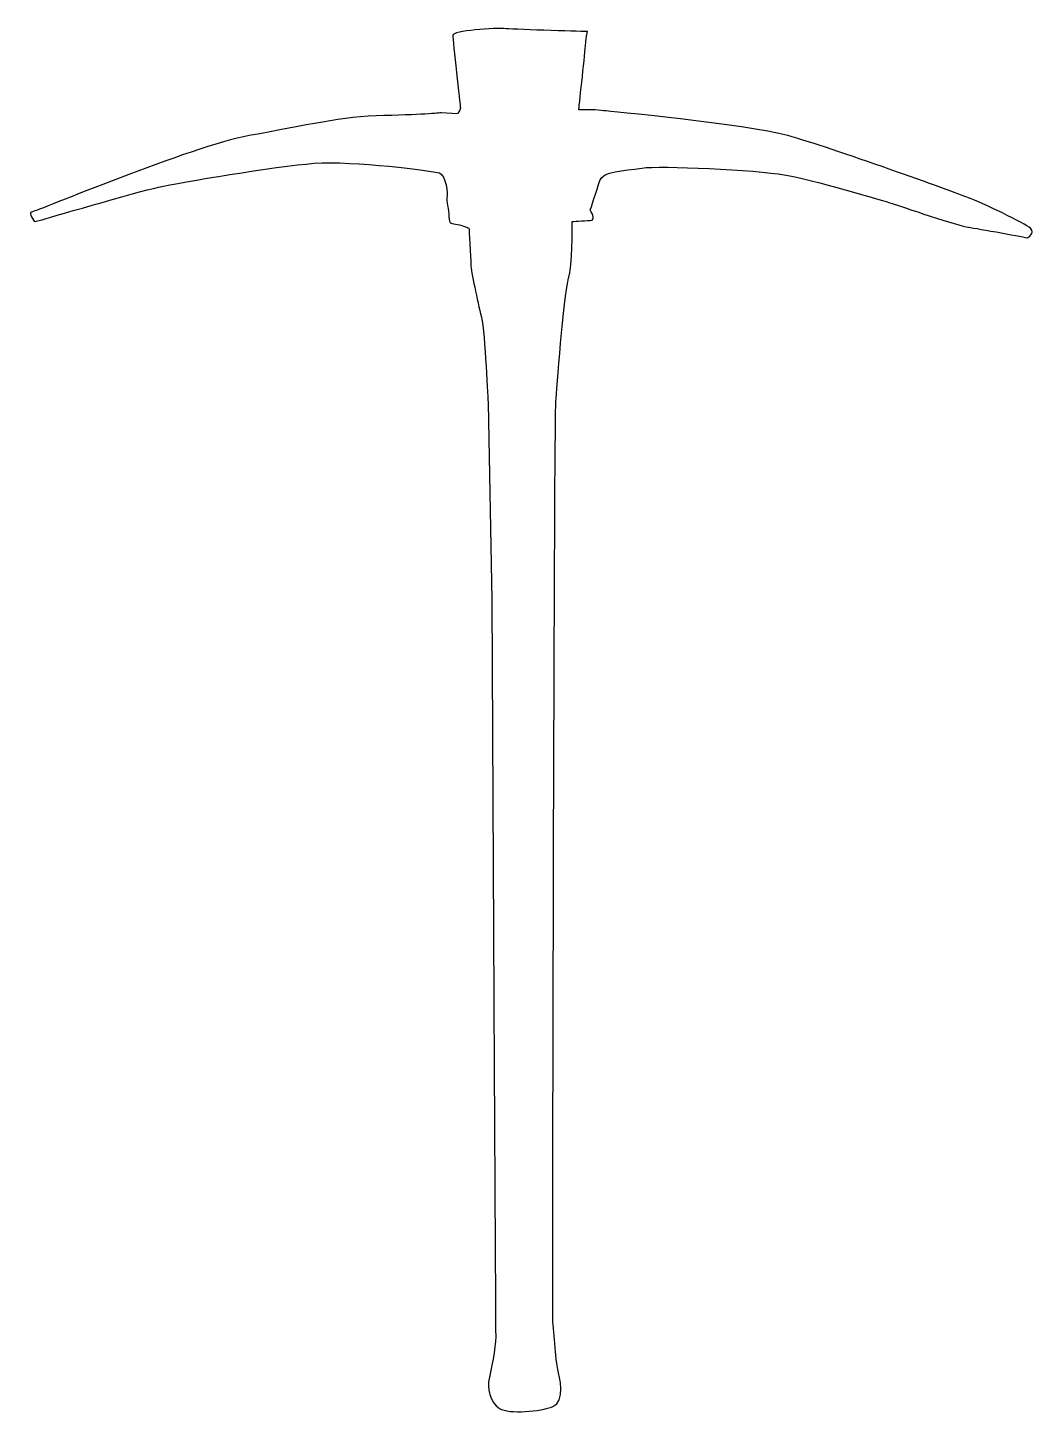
# Model space of a CAD drawing. Header units: centimetres. Extents: x -6 to 6, y -8.2 to 8.2.
import ezdxf

# ---------------------------------------------------------------- set-up
doc = ezdxf.new("R2010")
doc.units = ezdxf.units.CM
doc.header["$MEASUREMENT"] = 0
doc.layers.add('Camada 1', color=7, linetype='Continuous')

msp = doc.modelspace()

# ---------------------------------------------------------------- linework, layer by layer
at = {"layer": 'Camada 1'}
msp.add_open_spline([(0.48314, 5.82491), (0.48314, 5.82491), (0.49446, 5.39621), (0.438, 5.20428), (0.438, 5.20428), (0.38151, 5.01238), (0.30259, 3.87229), (0.29126, 3.77058), (0.29126, 3.77058), (0.28017, 3.66898), (0.26851, -0.21341), (0.26851, -0.21341), (0.26851, -0.21341), (0.26851, -0.21341), (0.25745, -5.23642), (0.25745, -5.23642), (0.25745, -5.23642), (0.25745, -5.23642), (0.25745, -7.1215), (0.25745, -7.1215), (0.25745, -7.1215), (0.25745, -7.1215), (0.29126, -7.5955), (0.31394, -7.67443), (0.31394, -7.67443), (0.33643, -7.75338), (0.40419, -8.05829), (0.25745, -8.11456), (0.25745, -8.11456), (0.11063, -8.17102), (-0.26187, -8.20484), (-0.37453, -8.13729), (-0.37453, -8.13729), (-0.48753, -8.06934), (-0.52135, -7.87771), (-0.49888, -7.78719), (-0.49888, -7.78719), (-0.4765, -7.69691), (-0.41995, -7.41479), (-0.41995, -7.29059), (-0.41995, -7.29059), (-0.41995, -7.16661), (-0.44244, -3.29477), (-0.44244, -3.29477), (-0.44244, -3.29477), (-0.44244, -3.29477), (-0.46482, 1.42299), (-0.46482, 1.42299), (-0.46482, 1.42299), (-0.46482, 1.42299), (-0.5103, 3.74812), (-0.5103, 3.74812), (-0.5103, 3.74812), (-0.5103, 3.74812), (-0.54401, 4.57203), (-0.58915, 4.7637), (-0.58915, 4.7637), (-0.63429, 4.9556), (-0.71348, 5.30562), (-0.71348, 5.38481), (-0.71348, 5.38481), (-0.71348, 5.46374), (-0.73589, 5.81351), (-0.73589, 5.81351), (-0.73589, 5.81351), (-0.73589, 5.81351), (-0.80376, 5.84764), (-0.8713, 5.85865), (-0.8713, 5.85865), (-0.93893, 5.87008), (-0.97271, 5.85865), (-0.97271, 5.94898), (-0.97271, 5.94898), (-0.97271, 6.03952), (-1.00679, 6.14086), (-0.99536, 6.17496), (-0.99536, 6.17496), (-0.9843, 6.20872), (-1.00679, 6.44573), (-1.08564, 6.4682), (-1.08564, 6.4682), (-1.16494, 6.49085), (-2.10138, 6.61499), (-2.56442, 6.5812), (-2.56442, 6.5812), (-3.02691, 6.54739), (-4.1447, 6.35548), (-4.40417, 6.29897), (-4.40417, 6.29897), (-4.66366, 6.24255), (-5.78137, 5.91524), (-5.78137, 5.91524), (-5.78137, 5.91524), (-5.78137, 5.91524), (-5.87159, 5.8928), (-5.87159, 5.8928), (-5.87159, 5.8928), (-5.87159, 5.8928), (-5.95052, 6.00551), (-5.9054, 6.00551), (-5.9054, 6.00551), (-5.86005, 6.00551), (-4.02061, 6.78405), (-3.33217, 6.90859), (-3.33217, 6.90859), (-2.64317, 7.03263), (-2.2482, 7.13425), (-1.74028, 7.1455), (-1.74028, 7.1455), (-1.23247, 7.15669), (-1.06297, 7.17939), (-1.06297, 7.17939), (-1.06297, 7.17939), (-1.06297, 7.17939), (-0.87128, 7.16801), (-0.87128, 7.16801), (-0.87128, 7.16801), (-0.87128, 7.16801), (-0.83757, 7.20182), (-0.83757, 7.23577), (-0.83757, 7.23577), (-0.83757, 7.26972), (-0.92785, 8.03706), (-0.92785, 8.09371), (-0.92785, 8.09371), (-0.92785, 8.15017), (-0.43102, 8.18399), (-0.29587, 8.17248), (-0.29587, 8.17248), (-0.16022, 8.16116), (0.66401, 8.13885), (0.66401, 8.13885), (0.66401, 8.13885), (0.66401, 8.13885), (0.65242, 8.10504), (0.64118, 7.96962), (0.64118, 7.96962), (0.62994, 7.83397), (0.56207, 7.2132), (0.56207, 7.2132), (0.56207, 7.2132), (0.56207, 7.2132), (0.70881, 7.2132), (0.75421, 7.2132), (0.75421, 7.2132), (0.79916, 7.2132), (0.86698, 7.20182), (0.86698, 7.20182), (0.86698, 7.20182), (0.86698, 7.20182), (2.53745, 7.04392), (3.03402, 6.90853), (3.03402, 6.90853), (3.53075, 6.77312), (5.0207, 6.23117), (5.16743, 6.17495), (5.16743, 6.17495), (5.31425, 6.11849), (5.84455, 5.87007), (5.90075, 5.81356), (5.90075, 5.81356), (5.95724, 5.75736), (5.86696, 5.70085), (5.86696, 5.70085), (5.86696, 5.70085), (5.86696, 5.70085), (5.26879, 5.81356), (5.16745, 5.82494), (5.16745, 5.82494), (5.06559, 5.83632), (4.36605, 6.0733), (4.26437, 6.10712), (4.26437, 6.10712), (4.16277, 6.14088), (3.31642, 6.38932), (2.98879, 6.44581), (2.98879, 6.44581), (2.66171, 6.50233), (1.52162, 6.55855), (1.30702, 6.52474), (1.30702, 6.52474), (1.09265, 6.49098), (0.84458, 6.49098), (0.8105, 6.37798), (0.8105, 6.37798), (0.77671, 6.26527), (0.69784, 6.02817), (0.69784, 6.02817), (0.69784, 6.02817), (0.69784, 6.02817), (0.77669, 5.90413), (0.69776, 5.90413), (0.69776, 5.90413), (0.61865, 5.90413), (0.48316, 5.89275), (0.48316, 5.89275), (0.48316, 5.89275), (0.48316, 5.89275), (0.48317, 5.82491), (0.48317, 5.82491), (0.48317, 5.82491), (0.48317, 5.82491), (0.48314, 5.82491), (0.48314, 5.82491)], degree=3, knots=[0, 0, 0, 0, 0.01923077, 0.01923077, 0.01923077, 0.01923077, 0.03846154, 0.03846154, 0.03846154, 0.03846154, 0.05769231, 0.05769231, 0.05769231, 0.05769231, 0.07692308, 0.07692308, 0.07692308, 0.07692308, 0.09615385, 0.09615385, 0.09615385, 0.09615385, 0.11538462, 0.11538462, 0.11538462, 0.11538462, 0.13461538, 0.13461538, 0.13461538, 0.13461538, 0.15384615, 0.15384615, 0.15384615, 0.15384615, 0.17307692, 0.17307692, 0.17307692, 0.17307692, 0.19230769, 0.19230769, 0.19230769, 0.19230769, 0.21153846, 0.21153846, 0.21153846, 0.21153846, 0.23076923, 0.23076923, 0.23076923, 0.23076923, 0.25, 0.25, 0.25, 0.25, 0.26923077, 0.26923077, 0.26923077, 0.26923077, 0.28846154, 0.28846154, 0.28846154, 0.28846154, 0.30769231, 0.30769231, 0.30769231, 0.30769231, 0.32692308, 0.32692308, 0.32692308, 0.32692308, 0.34615385, 0.34615385, 0.34615385, 0.34615385, 0.36538462, 0.36538462, 0.36538462, 0.36538462, 0.38461538, 0.38461538, 0.38461538, 0.38461538, 0.40384615, 0.40384615, 0.40384615, 0.40384615, 0.42307692, 0.42307692, 0.42307692, 0.42307692, 0.44230769, 0.44230769, 0.44230769, 0.44230769, 0.46153846, 0.46153846, 0.46153846, 0.46153846, 0.48076923, 0.48076923, 0.48076923, 0.48076923, 0.5, 0.5, 0.5, 0.5, 0.51923077, 0.51923077, 0.51923077, 0.51923077, 0.53846154, 0.53846154, 0.53846154, 0.53846154, 0.55769231, 0.55769231, 0.55769231, 0.55769231, 0.57692308, 0.57692308, 0.57692308, 0.57692308, 0.59615385, 0.59615385, 0.59615385, 0.59615385, 0.61538462, 0.61538462, 0.61538462, 0.61538462, 0.63461538, 0.63461538, 0.63461538, 0.63461538, 0.65384615, 0.65384615, 0.65384615, 0.65384615, 0.67307692, 0.67307692, 0.67307692, 0.67307692, 0.69230769, 0.69230769, 0.69230769, 0.69230769, 0.71153846, 0.71153846, 0.71153846, 0.71153846, 0.73076923, 0.73076923, 0.73076923, 0.73076923, 0.75, 0.75, 0.75, 0.75, 0.76923077, 0.76923077, 0.76923077, 0.76923077, 0.78846154, 0.78846154, 0.78846154, 0.78846154, 0.80769231, 0.80769231, 0.80769231, 0.80769231, 0.82692308, 0.82692308, 0.82692308, 0.82692308, 0.84615385, 0.84615385, 0.84615385, 0.84615385, 0.86538462, 0.86538462, 0.86538462, 0.86538462, 0.88461538, 0.88461538, 0.88461538, 0.88461538, 0.90384615, 0.90384615, 0.90384615, 0.90384615, 0.92307692, 0.92307692, 0.92307692, 0.92307692, 0.94230769, 0.94230769, 0.94230769, 0.94230769, 0.96153846, 0.96153846, 0.96153846, 0.96153846, 1, 1, 1, 1], dxfattribs=at)

doc.saveas('drawing.dxf')
